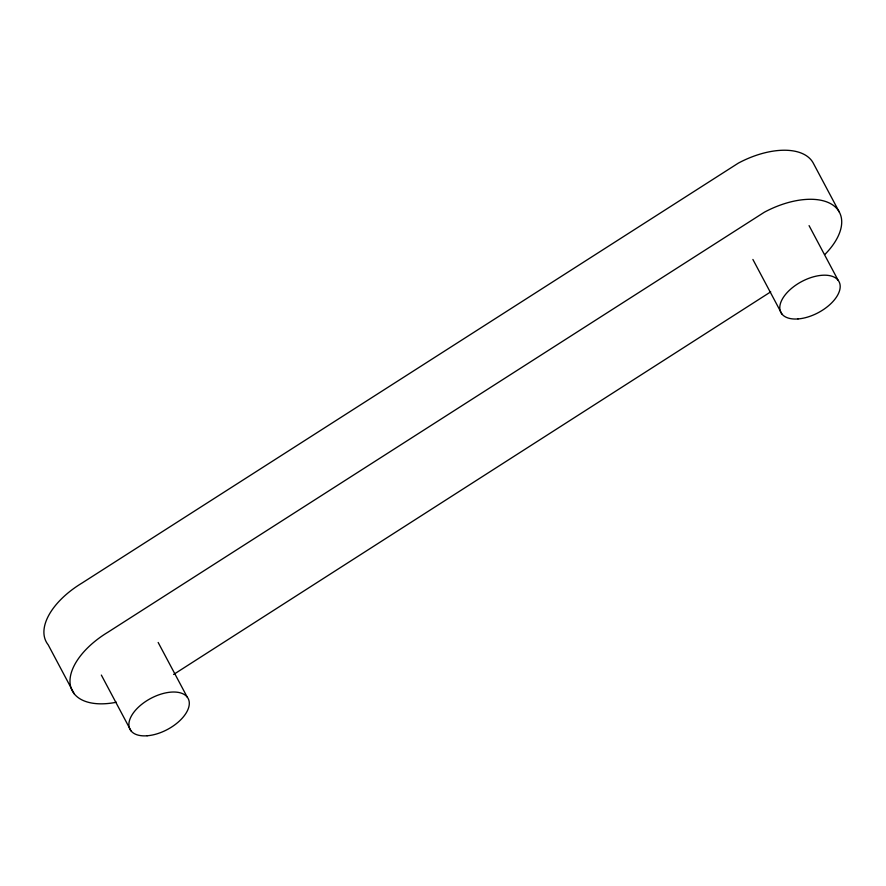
<?xml version="1.0" encoding="UTF-8"?>
<svg xmlns="http://www.w3.org/2000/svg" width="886" height="886" viewBox="0 0 886 886"><rect width="100%" height="100%" fill="white"/><g stroke="black" fill="none" stroke-linecap="round" stroke-linejoin="round"><path stroke-width="1.33" d="M173.601 674.467L770.72 291.848M839.308 212.075L813.215 163.013A65.808 35.263 -28 0 0 738.326 163.135L82.077 583.01A65.808 35.263 -28 0 0 48.143 644.753L74.225 693.816M809.062 225.62L838.078 280.197M752.89 259.454L781.906 314.032M158.162 642.461L187.179 697.027M101.347 675.077L131.006 730.861M116.42 702.244A65.808 35.263 -28 0 1 70.138 683.859A65.808 35.263 -28 0 1 108.158 632.072L764.408 212.186A65.808 35.263 -28 0 1 832.962 205.12A65.808 35.263 -28 0 1 824.932 254.415M147.098 735.779A32.904 17.631 -28 0 0 189.106 701.214A32.904 17.631 -28 0 0 141.084 704.846A32.904 17.631 -28 0 0 147.098 735.779M797.998 318.938A32.904 17.631 -28 0 0 839.994 284.384A32.904 17.631 -28 0 0 791.984 288.005A32.904 17.631 -28 0 0 797.998 318.938"/></g></svg>
